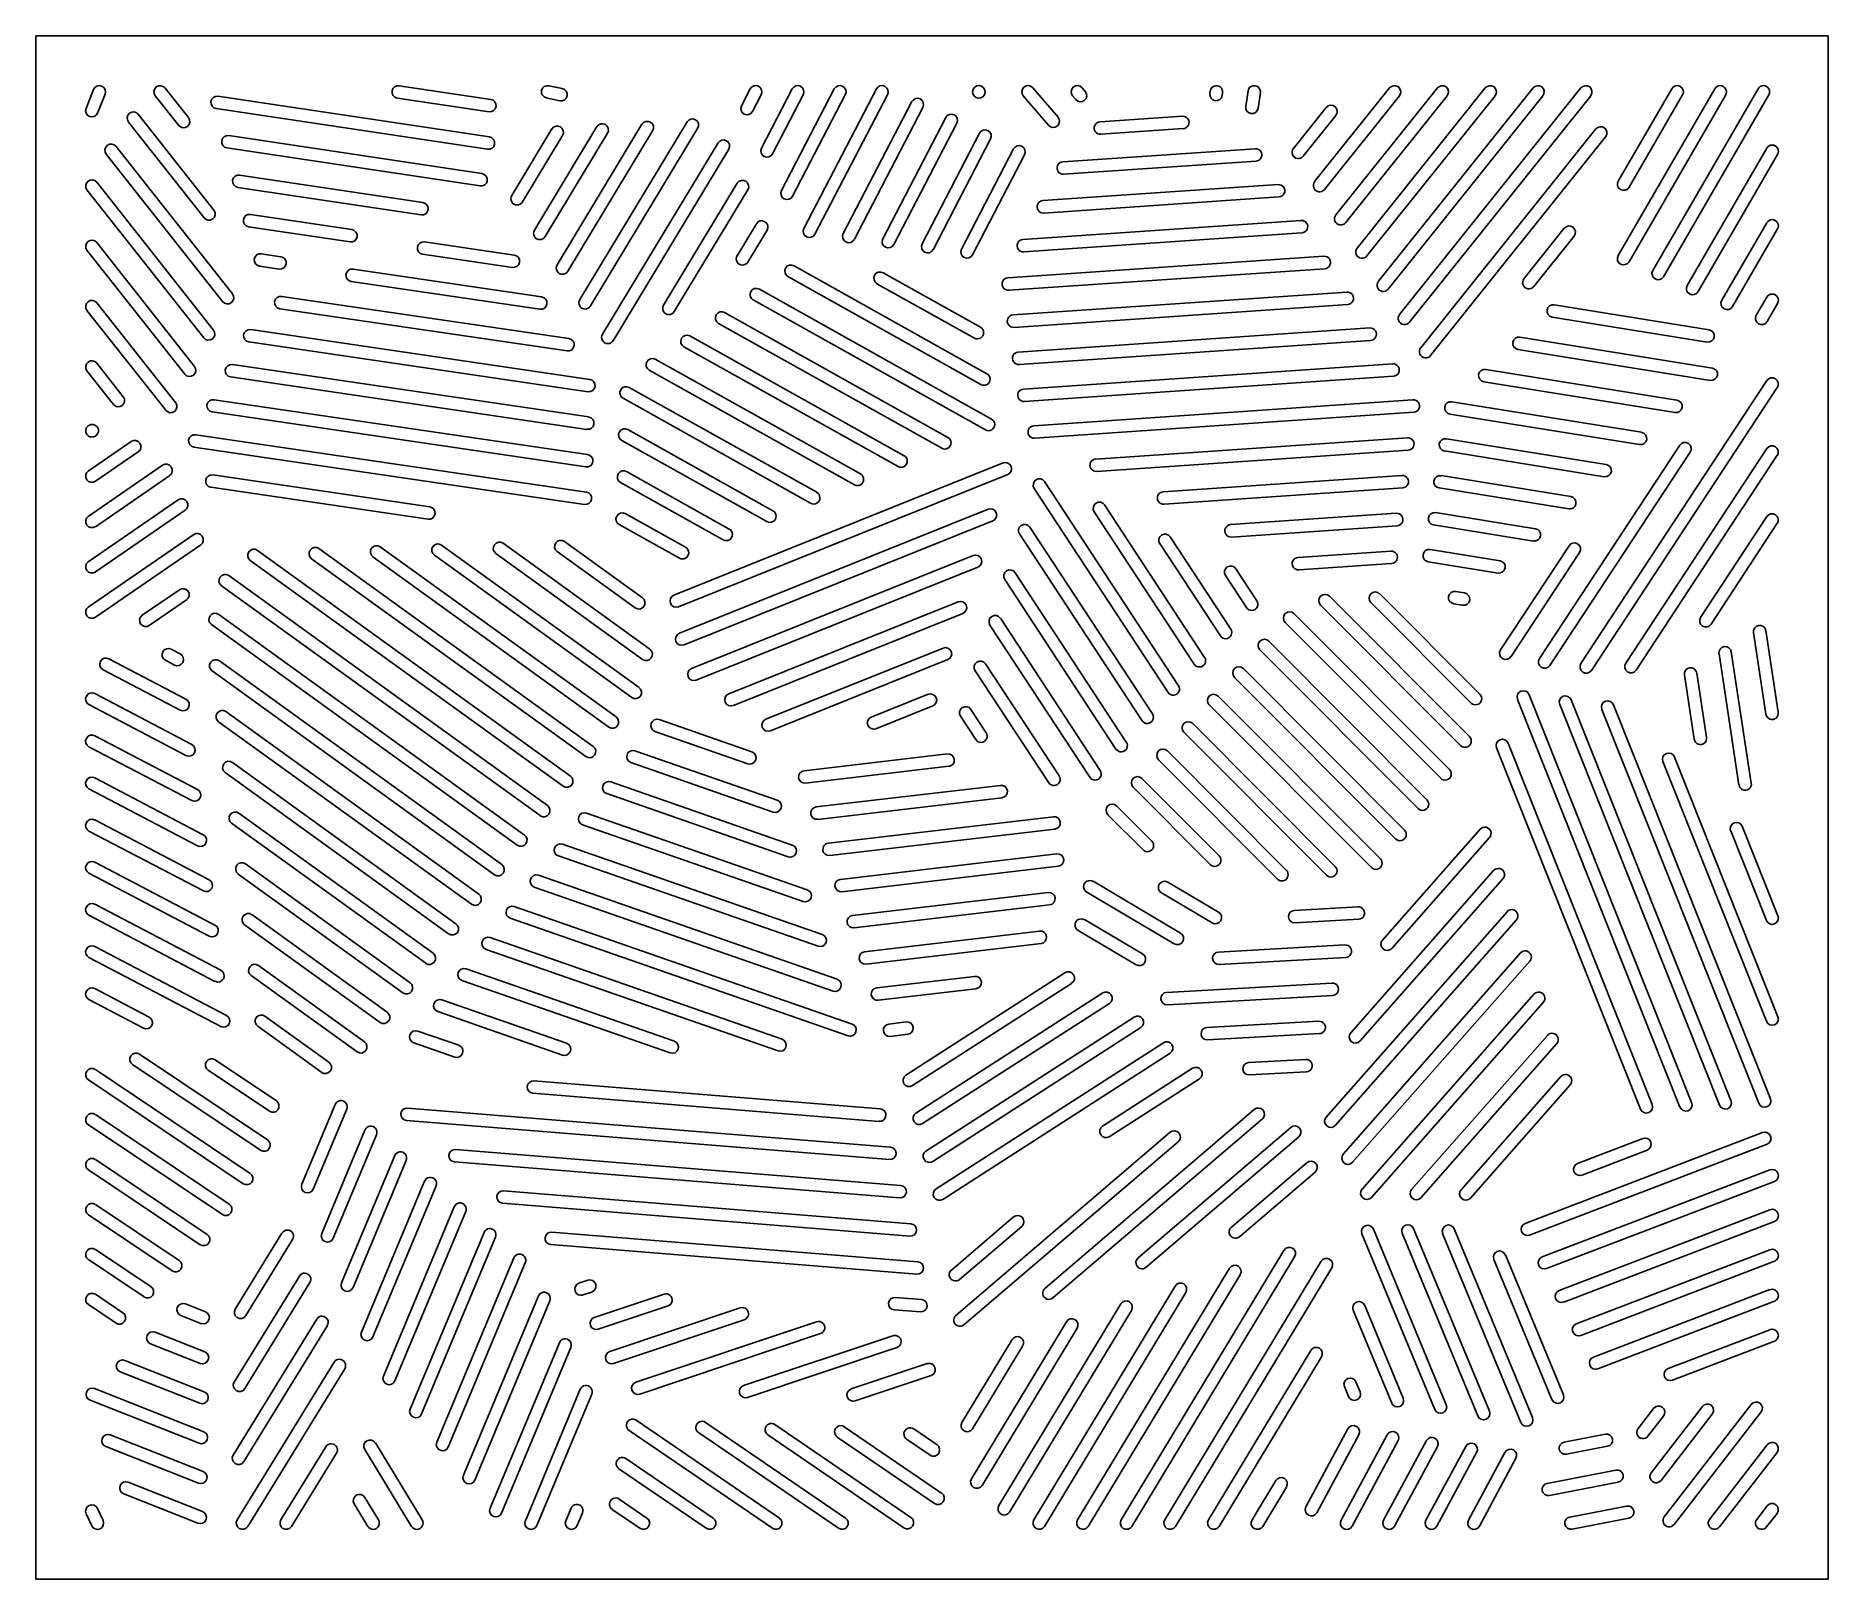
# Model space of a CAD drawing. Header units: inches. Extents: x 0 to 36, y 0 to 31.
import ezdxf

# ---------------------------------------------------------------- set-up
doc = ezdxf.new("R2010")
doc.units = ezdxf.units.IN
doc.layers.add('PROFILE', color=1, linetype='Continuous')
doc.layers.add('SLOTS', color=3, linetype='Continuous')

msp = doc.modelspace()

# ---------------------------------------------------------------- linework, layer by layer
at = {"layer": 'PROFILE'}
msp.add_lwpolyline([(0, 0), (36, 0), (36, 31), (0, 31)], close=True, dxfattribs=at)
at = {"layer": 'SLOTS'}
for p, q in [((1.009, 29.54), (1.159, 29.921)), ((2.595, 29.952), (3.065, 29.357)), ((7.298, 29.999), (9.139, 29.722)), ((10.304, 29.997), (10.573, 29.942)), ((14.172, 29.596), (14.346, 29.933)), ((14.575, 28.745), (15.192, 29.933)), ((14.978, 27.894), (16.037, 29.933)), ((15.427, 27.132), (16.882, 29.933)), ((19.034, 29.957), (19.036, 29.954)), ((20.024, 29.957), (20.531, 29.367)), ((21.013, 29.957), (21.078, 29.882)), ((23.581, 29.838), (23.589, 29.894)), ((24.301, 29.582), (24.348, 29.894)), ((25.686, 28.071), (27.192, 29.953)), ((26.113, 27.403), (28.153, 29.953)), ((26.539, 26.736), (29.113, 29.953)), ((26.966, 26.069), (30.074, 29.953)), ((27.392, 25.401), (31.034, 29.953)), ((31.784, 28.084), (32.858, 29.938)), ((31.784, 26.587), (33.725, 29.938)), ((32.477, 26.287), (34.592, 29.938)), ((1.392, 29.829), (1.241, 29.449)), ((2.869, 29.202), (2.399, 29.798)), ((9.072, 28.721), (3.621, 29.539)), ((3.658, 29.786), (9.109, 28.969)), ((9.102, 29.475), (7.261, 29.751)), ((10.522, 29.697), (10.253, 29.753)), ((14.568, 29.817), (14.393, 29.481)), ((15.413, 29.817), (14.797, 28.63)), ((16.259, 29.817), (15.2, 27.779)), ((17.104, 29.817), (15.649, 27.017)), ((16.218, 27.028), (17.595, 29.678)), ((17.817, 29.563), (16.44, 26.913)), ((18.847, 29.791), (18.845, 29.793)), ((20.342, 29.204), (19.834, 29.793)), ((20.888, 29.719), (20.824, 29.793)), ((23.837, 29.856), (23.828, 29.801)), ((24.595, 29.856), (24.548, 29.545)), ((25.26, 28.738), (25.917, 29.56)), ((27.387, 29.797), (25.881, 27.915)), ((28.348, 29.797), (26.308, 27.247)), ((29.309, 29.797), (26.734, 26.58)), ((30.269, 29.797), (27.161, 25.912)), ((31.23, 29.797), (27.587, 25.245)), ((33.075, 29.812), (32, 27.958)), ((33.942, 29.812), (32, 26.462)), ((34.808, 29.812), (32.693, 26.162)), ((3.38, 27.344), (1.86, 29.269)), ((2.057, 29.424), (3.577, 27.499)), ((10.015, 27.096), (11.27, 29.176)), ((10.471, 26.4), (12.175, 29.224)), ((10.926, 25.703), (13.079, 29.271)), ((17.01, 26.924), (18.275, 29.361)), ((18.497, 29.246), (17.231, 26.809)), ((21.375, 29.272), (23.03, 29.385)), ((26.112, 29.403), (25.455, 28.582)), ((3.876, 28.995), (8.961, 28.232)), ((9.56, 27.793), (10.366, 29.129)), ((10.58, 29), (9.774, 27.664)), ((11.484, 29.047), (10.229, 26.967)), ((12.389, 29.094), (10.685, 26.27)), ((13.293, 29.142), (11.14, 25.574)), ((11.382, 25.006), (13.702, 28.851)), ((17.801, 26.82), (18.956, 29.044)), ((19.178, 28.929), (18.023, 26.705)), ((23.047, 29.136), (21.392, 29.022)), ((27.819, 24.734), (31.336, 29.129)), ((31.531, 28.973), (28.014, 24.577)), ((3.752, 25.663), (1.414, 28.625)), ((1.61, 28.78), (3.948, 25.818)), ((8.924, 27.985), (3.839, 28.748)), ((13.916, 28.722), (11.596, 24.877)), ((18.592, 26.716), (19.636, 28.728)), ((19.858, 28.612), (18.814, 26.601)), ((20.627, 28.469), (24.492, 28.733)), ((24.509, 28.484), (20.644, 28.22)), ((33.17, 25.987), (34.767, 28.743)), ((34.983, 28.618), (33.386, 25.862)), ((4.093, 28.204), (7.774, 27.652)), ((3.371, 24.934), (1.027, 27.904)), ((1.223, 28.059), (3.567, 25.089)), ((7.737, 27.405), (4.056, 27.957)), ((12.61, 25.589), (14.087, 28.038)), ((14.301, 27.909), (12.824, 25.46)), ((20.226, 27.69), (24.952, 28.013)), ((24.969, 27.763), (20.243, 27.44)), ((4.311, 27.413), (6.348, 27.108)), ((6.311, 26.86), (4.274, 27.166)), ((14.086, 26.584), (14.472, 27.225)), ((14.686, 27.095), (14.3, 26.455)), ((19.825, 26.911), (25.412, 27.293)), ((25.429, 27.043), (19.843, 26.661)), ((29.89, 26.122), (30.7, 27.135)), ((33.863, 25.688), (34.767, 27.247)), ((34.983, 27.122), (34.079, 25.562)), ((2.99, 24.206), (1.027, 26.694)), ((1.223, 26.849), (3.187, 24.361)), ((7.805, 26.861), (9.61, 26.596)), ((30.896, 26.978), (30.085, 25.966)), ((4.885, 26.316), (4.492, 26.375)), ((4.529, 26.622), (4.922, 26.563)), ((6.372, 26.314), (10.159, 25.757)), ((9.574, 26.348), (7.769, 26.614)), ((15.229, 26.382), (19.104, 24.214)), ((19.523, 26.138), (25.873, 26.572)), ((25.89, 26.323), (19.541, 25.889)), ((10.122, 25.51), (6.335, 26.066)), ((18.982, 23.996), (15.107, 26.163)), ((18.851, 24.929), (16.895, 26.022)), ((17.017, 26.241), (18.973, 25.147)), ((1.223, 25.638), (2.806, 23.633)), ((4.938, 25.766), (10.707, 24.918)), ((19.074, 23.085), (14.41, 25.694)), ((14.532, 25.912), (19.196, 23.303)), ((19.628, 25.394), (26.333, 25.852)), ((26.35, 25.603), (19.645, 25.144)), ((30.497, 25.598), (33.61, 25.096)), ((34.556, 25.388), (34.767, 25.752)), ((34.983, 25.626), (34.772, 25.262)), ((2.61, 23.478), (1.027, 25.483)), ((10.671, 24.671), (4.902, 25.519)), ((18.196, 22.717), (13.713, 25.224)), ((13.835, 25.442), (18.318, 22.935)), ((33.57, 24.849), (30.457, 25.351)), ((11.092, 23.851), (4.279, 24.853)), ((4.315, 25.1), (11.129, 24.098)), ((13.139, 24.973), (17.44, 22.567)), ((19.733, 24.649), (26.793, 25.132)), ((26.81, 24.882), (19.75, 24.4)), ((29.81, 24.949), (33.674, 24.326)), ((12.442, 24.503), (16.562, 22.199)), ((17.318, 22.349), (13.017, 24.754)), ((33.635, 24.079), (29.77, 24.702)), ((1.56, 23.597), (1.027, 24.273)), ((1.223, 24.428), (1.757, 23.752)), ((11.069, 23.096), (3.911, 24.149)), ((3.947, 24.396), (11.105, 23.344)), ((16.44, 21.981), (12.32, 24.285)), ((19.837, 23.905), (27.253, 24.411)), ((27.271, 24.162), (19.854, 23.655)), ((29.122, 24.3), (32.963, 23.681)), ((11.917, 23.937), (15.684, 21.831)), ((32.924, 23.434), (29.083, 24.053)), ((31.035, 18.392), (34.771, 24.077)), ((34.979, 23.939), (31.244, 18.255)), ((11.045, 22.342), (3.543, 23.445)), ((3.579, 23.692), (11.082, 22.589)), ((15.562, 21.612), (11.795, 23.719)), ((20.044, 23.167), (27.66, 23.687)), ((27.677, 23.438), (20.061, 22.918)), ((32.213, 22.789), (28.402, 23.403)), ((28.441, 23.65), (32.252, 23.036)), ((1.054, 23.168), (1.063, 23.174)), ((11.891, 23.092), (14.806, 21.462)), ((1.054, 22.258), (1.916, 22.851)), ((1.204, 22.968), (1.196, 22.962)), ((11.022, 21.587), (3.175, 22.741)), ((3.212, 22.988), (11.058, 21.834)), ((14.684, 21.244), (11.769, 22.874)), ((21.288, 22.5), (27.549, 22.928)), ((28.333, 22.908), (31.542, 22.391)), ((30.203, 18.491), (33.018, 22.776)), ((31.936, 18.397), (34.771, 22.711)), ((1.054, 21.347), (2.546, 22.374)), ((2.058, 22.645), (1.196, 22.052)), ((12.816, 19.764), (19.428, 22.42)), ((27.566, 22.679), (21.305, 22.251)), ((31.502, 22.144), (28.293, 22.661)), ((33.227, 22.639), (30.412, 18.354)), ((34.979, 22.574), (32.145, 18.26)), ((2.688, 22.168), (1.196, 21.141)), ((3.555, 22.18), (7.914, 21.539)), ((13.806, 20.876), (11.743, 22.03)), ((11.865, 22.248), (13.928, 21.094)), ((19.521, 22.188), (12.909, 19.532)), ((20.262, 22.047), (22.952, 17.947)), ((22.643, 21.841), (27.438, 22.169)), ((28.224, 22.166), (30.831, 21.745)), ((1.054, 20.436), (2.859, 21.679)), ((7.877, 21.291), (3.518, 21.932)), ((22.743, 17.81), (20.053, 21.91)), ((27.455, 21.919), (22.66, 21.592)), ((30.791, 21.499), (28.184, 21.919)), ((3.001, 21.473), (1.196, 20.231)), ((11.839, 21.403), (13.049, 20.726)), ((12.927, 19), (19.127, 21.491)), ((19.221, 21.259), (13.02, 18.768)), ((23.267, 18.378), (21.258, 21.441)), ((21.467, 21.578), (23.476, 18.515)), ((23.997, 21.182), (27.326, 21.409)), ((28.115, 21.423), (30.12, 21.1)), ((33.438, 19.318), (34.771, 21.345)), ((1.054, 19.526), (3.17, 20.983)), ((12.927, 20.508), (11.716, 21.185)), ((22.219, 17.242), (19.757, 20.995)), ((19.966, 21.132), (22.428, 17.379)), ((22.785, 20.937), (24.001, 19.083)), ((27.343, 21.16), (24.014, 20.932)), ((30.08, 20.853), (28.075, 21.177)), ((34.979, 21.208), (33.647, 19.181)), ((3.312, 20.777), (1.196, 19.32)), ((4.453, 20.665), (10.736, 16.132)), ((5.686, 20.701), (11.195, 16.725)), ((11.509, 17.116), (6.772, 20.533)), ((6.919, 20.736), (11.655, 17.319)), ((11.968, 17.709), (8.005, 20.569)), ((8.151, 20.771), (12.115, 17.912)), ((12.187, 18.476), (9.238, 20.604)), ((9.384, 20.807), (12.333, 18.679)), ((12.037, 19.509), (10.471, 20.639)), ((10.617, 20.842), (12.183, 19.712)), ((13.172, 18.29), (18.826, 20.562)), ((23.792, 18.946), (22.576, 20.8)), ((25.352, 20.523), (27.215, 20.65)), ((28.006, 20.681), (29.409, 20.455)), ((29.421, 18.667), (30.795, 20.759)), ((31.004, 20.621), (29.63, 18.53)), ((10.589, 15.929), (4.307, 20.463)), ((11.049, 16.523), (5.54, 20.498)), ((18.92, 20.33), (13.265, 18.058)), ((19.669, 20.216), (21.903, 16.811)), ((24.102, 20.295), (24.525, 19.651)), ((27.232, 20.401), (25.369, 20.273)), ((29.369, 20.208), (27.966, 20.434)), ((2.137, 19.361), (2.883, 19.875)), ((10.13, 15.336), (3.729, 19.955)), ((3.876, 20.157), (10.276, 15.539)), ((21.694, 16.674), (19.46, 20.079)), ((24.316, 19.514), (23.893, 20.158)), ((28.518, 19.839), (28.698, 19.81)), ((3.025, 19.669), (2.279, 19.155)), ((13.916, 17.781), (18.526, 19.632)), ((28.617, 16.747), (25.806, 19.567)), ((25.983, 19.743), (28.794, 16.923)), ((28.827, 17.599), (26.815, 19.617)), ((26.992, 19.794), (29.004, 17.775)), ((28.658, 19.563), (28.478, 19.592)), ((9.67, 14.743), (3.528, 19.175)), ((3.674, 19.378), (9.816, 14.946)), ((18.619, 19.4), (14.01, 17.549)), ((21.17, 16.106), (19.164, 19.164)), ((19.373, 19.301), (21.379, 16.243)), ((28.217, 16.086), (25.096, 19.216)), ((25.273, 19.393), (28.394, 16.262)), ((24.764, 18.841), (27.942, 15.654)), ((34.751, 17.374), (34.502, 19.014)), ((34.749, 19.052), (34.999, 17.412)), ((1.465, 18.488), (3.015, 17.676)), ((2.782, 18.362), (2.601, 18.457)), ((2.717, 18.679), (2.898, 18.584)), ((3.686, 18.444), (9.357, 14.352)), ((14.661, 17.272), (18.225, 18.703)), ((18.318, 18.471), (14.754, 17.04)), ((19.077, 18.386), (20.554, 16.133)), ((27.765, 15.478), (24.587, 18.665)), ((34.209, 15.952), (33.808, 18.589)), ((34.055, 18.627), (34.456, 15.99)), ((2.899, 17.454), (1.349, 18.266)), ((9.211, 14.15), (3.54, 18.242)), ((20.345, 15.996), (18.867, 18.248)), ((27.312, 14.869), (24.078, 18.113)), ((24.255, 18.29), (27.489, 15.046)), ((33.311, 16.87), (33.114, 18.164)), ((33.361, 18.201), (33.558, 16.907)), ((1.183, 17.789), (3.131, 16.768)), ((16.78, 17.315), (17.924, 17.774)), ((23.746, 17.738), (27.006, 14.468)), ((33.024, 9.48), (29.76, 17.672)), ((29.992, 17.765), (33.257, 9.573)), ((30.84, 17.664), (34.048, 9.612)), ((3.015, 16.547), (1.067, 17.567)), ((3.817, 17.425), (8.897, 13.759)), ((18.017, 17.542), (16.873, 17.083)), ((18.879, 16.864), (18.571, 17.333)), ((18.78, 17.47), (19.088, 17.001)), ((26.829, 14.292), (23.569, 17.562)), ((33.816, 9.519), (30.608, 17.571)), ((34.608, 9.558), (31.455, 17.471)), ((31.687, 17.563), (34.84, 9.651)), ((1.183, 16.942), (3.248, 15.86)), ((8.751, 13.556), (3.671, 17.222)), ((14.3, 16.38), (12.435, 17.029)), ((12.517, 17.265), (14.382, 16.616)), ((25.922, 14.139), (23.059, 17.01)), ((23.236, 17.187), (26.099, 14.315)), ((3.132, 15.639), (1.067, 16.721)), ((12.033, 16.64), (14.893, 15.645)), ((15.432, 16.237), (18.31, 16.575)), ((22.727, 16.635), (25.117, 14.238)), ((32.233, 9.441), (29.34, 16.7)), ((29.572, 16.793), (32.465, 9.534)), ((8.291, 12.963), (3.802, 16.203)), ((3.948, 16.406), (8.438, 13.166)), ((14.81, 15.408), (11.951, 16.403)), ((18.339, 16.327), (15.461, 15.989)), ((24.94, 14.061), (22.55, 16.459)), ((34.759, 11.206), (32.68, 16.422)), ((32.913, 16.514), (34.991, 11.298)), ((3.248, 14.731), (1.067, 15.874)), ((1.183, 16.095), (3.364, 14.953)), ((11.548, 16.014), (15.193, 14.746)), ((15.675, 15.511), (19.374, 15.945)), ((23.59, 14.354), (22.041, 15.907)), ((22.218, 16.084), (23.767, 14.531)), ((15.111, 14.51), (11.466, 15.778)), ((19.403, 15.697), (15.704, 15.262)), ((21.709, 15.532), (22.416, 14.823)), ((1.183, 15.249), (3.481, 14.045)), ((7.832, 12.37), (3.933, 15.184)), ((4.079, 15.386), (7.978, 12.573)), ((15.412, 13.611), (10.981, 15.152)), ((11.063, 15.389), (15.494, 13.847)), ((15.918, 14.784), (20.439, 15.315)), ((22.239, 14.647), (21.532, 15.356)), ((34.274, 15.124), (34.991, 13.324)), ((3.365, 13.824), (1.067, 15.027)), ((10.579, 14.763), (15.795, 12.948)), ((20.468, 15.067), (15.947, 14.536)), ((27.048, 12.836), (29.01, 15.063)), ((29.197, 14.897), (27.236, 12.671)), ((34.759, 13.232), (34.042, 15.031)), ((1.183, 14.402), (3.598, 13.137)), ((15.712, 12.712), (10.497, 14.527)), ((16.161, 14.057), (20.507, 14.568)), ((3.482, 12.916), (1.067, 14.181)), ((7.372, 11.777), (4.063, 14.164)), ((4.21, 14.367), (7.518, 11.979)), ((10.094, 14.138), (16.095, 12.05)), ((20.536, 14.32), (16.19, 13.809)), ((26.41, 10.977), (29.28, 14.235)), ((29.468, 14.069), (26.598, 10.812)), ((16.013, 11.814), (10.012, 13.901)), ((16.404, 13.331), (20.334, 13.792)), ((22.865, 12.763), (21.107, 13.801)), ((21.235, 14.017), (22.992, 12.978)), ((23.629, 13.182), (22.609, 13.785)), ((22.736, 14), (23.756, 13.398)), ((3.598, 12.008), (1.067, 13.334)), ((1.183, 13.555), (3.714, 12.23)), ((4.341, 13.348), (7.059, 11.386)), ((9.61, 13.512), (16.396, 11.151)), ((20.363, 13.544), (16.433, 13.083)), ((25.276, 13.433), (26.557, 13.505)), ((25.916, 9.281), (29.55, 13.407)), ((6.913, 11.184), (4.194, 13.145)), ((16.314, 10.915), (9.527, 13.276)), ((16.647, 12.604), (20.162, 13.017)), ((22.101, 12.343), (20.936, 13.032)), ((21.063, 13.247), (22.228, 12.558)), ((26.571, 13.255), (25.29, 13.183)), ((29.738, 13.241), (26.104, 9.116)), ((1.183, 12.709), (3.831, 11.322)), ((14.907, 10.61), (9.043, 12.65)), ((9.125, 12.887), (14.989, 10.846)), ((20.191, 12.769), (16.676, 12.356)), ((23.754, 12.596), (26.295, 12.739)), ((3.715, 11.1), (1.067, 12.487)), ((4.472, 12.328), (6.599, 10.793)), ((8.64, 12.261), (12.825, 10.805)), ((26.309, 12.489), (23.768, 12.347)), ((26.261, 8.538), (29.82, 12.579)), ((30.008, 12.414), (26.449, 8.373)), ((6.453, 10.59), (4.325, 12.126)), ((12.742, 10.569), (8.558, 12.025)), ((16.89, 11.878), (18.853, 12.108)), ((17.474, 10.123), (20.67, 12.179)), ((20.805, 11.968), (17.609, 9.913)), ((22.713, 11.787), (26.032, 11.973)), ((2.161, 11.067), (1.067, 11.641)), ((1.183, 11.862), (2.277, 11.289)), ((8.156, 11.636), (10.66, 10.764)), ((18.883, 11.86), (16.919, 11.629)), ((17.676, 9.362), (21.428, 11.775)), ((21.563, 11.565), (17.812, 9.151)), ((26.046, 11.724), (22.727, 11.537)), ((26.64, 7.833), (30.091, 11.751)), ((30.278, 11.586), (26.827, 7.668)), ((4.602, 11.309), (5.887, 10.382)), ((10.578, 10.528), (8.074, 11.4)), ((17.133, 11.151), (17.483, 11.192)), ((17.879, 8.6), (22.059, 11.289)), ((23.521, 11.081), (25.769, 11.207)), ((5.741, 10.179), (4.456, 11.106)), ((7.671, 11.01), (8.495, 10.724)), ((17.512, 10.944), (17.162, 10.903)), ((22.195, 11.079), (18.014, 8.39)), ((25.783, 10.958), (23.535, 10.831)), ((27.634, 7.827), (30.361, 10.923)), ((2.082, 10.546), (4.652, 8.822)), ((8.413, 10.487), (7.589, 10.774)), ((18.082, 7.839), (22.647, 10.776)), ((22.783, 10.565), (18.217, 7.628)), ((24.362, 10.377), (25.506, 10.441)), ((30.548, 10.758), (27.821, 7.662)), ((1.195, 10.237), (4.306, 8.151)), ((4.512, 8.614), (1.942, 10.338)), ((4.692, 9.397), (3.462, 10.222)), ((3.601, 10.429), (4.831, 9.605)), ((21.425, 9.098), (23.235, 10.262)), ((25.52, 10.192), (24.376, 10.127)), ((28.628, 7.821), (30.631, 10.095)), ((4.167, 7.943), (1.055, 10.03)), ((16.941, 9.196), (9.984, 9.76)), ((10.004, 10.009), (16.961, 9.445)), ((23.371, 10.052), (21.561, 8.888)), ((30.819, 9.93), (28.815, 7.656)), ((5.342, 7.933), (6.013, 9.536)), ((6.244, 9.44), (5.573, 7.836)), ((7.464, 9.462), (17.166, 8.676)), ((20.266, 5.84), (24.473, 9.434)), ((3.746, 7.322), (1.055, 9.127)), ((1.195, 9.334), (3.885, 7.53)), ((5.741, 6.943), (6.611, 9.022)), ((17.145, 8.427), (7.444, 9.213)), ((24.636, 9.244), (20.429, 5.65)), ((22.14, 6.454), (25.205, 9.073)), ((6.842, 8.926), (5.972, 6.846)), ((18.478, 5.299), (22.783, 8.977)), ((22.946, 8.786), (18.641, 5.108)), ((25.367, 8.882), (22.303, 6.264)), ((29.913, 7.144), (34.684, 8.971)), ((34.773, 8.737), (30.002, 6.911)), ((30.966, 8.351), (32.275, 8.852)), ((1.195, 8.431), (3.44, 6.925)), ((6.14, 5.953), (7.209, 8.508)), ((7.44, 8.412), (6.371, 5.857)), ((17.35, 7.658), (8.41, 8.382)), ((8.43, 8.632), (17.37, 7.907)), ((24.014, 7.068), (25.533, 8.366)), ((32.364, 8.618), (31.056, 8.117)), ((3.301, 6.718), (1.055, 8.224)), ((6.539, 4.963), (7.807, 7.994)), ((25.695, 8.176), (24.176, 6.878)), ((30.256, 6.472), (34.83, 8.224)), ((34.92, 7.99), (30.345, 6.239)), ((8.038, 7.898), (6.77, 4.867)), ((9.396, 7.801), (17.575, 7.138)), ((2.737, 6.193), (1.055, 7.321)), ((1.195, 7.528), (2.876, 6.4)), ((6.982, 4.078), (8.405, 7.48)), ((8.636, 7.384), (7.213, 3.982)), ((17.555, 6.889), (9.376, 7.552)), ((18.389, 6.209), (19.64, 7.277)), ((30.599, 5.801), (34.83, 7.421)), ((4.005, 5.425), (4.944, 6.953)), ((7.517, 3.415), (9.003, 6.966)), ((9.234, 6.869), (7.748, 3.318)), ((10.363, 6.97), (17.714, 6.375)), ((19.802, 7.087), (18.552, 6.019)), ((28.099, 3.408), (26.636, 6.936)), ((26.867, 7.032), (28.33, 3.503)), ((28.964, 3.278), (27.443, 6.948)), ((27.674, 7.043), (29.195, 3.374)), ((29.83, 3.148), (28.257, 6.943)), ((28.488, 7.038), (30.061, 3.244)), ((34.92, 7.187), (30.688, 5.567)), ((1.195, 6.625), (2.313, 5.875)), ((5.157, 6.822), (4.218, 5.294)), ((17.694, 6.125), (10.342, 6.721)), ((21.8, 1.19), (25.07, 6.603)), ((29.516, 6.517), (30.683, 3.701)), ((30.941, 5.129), (34.83, 6.618)), ((2.174, 5.668), (1.055, 6.418)), ((8.053, 2.751), (9.601, 6.452)), ((9.831, 6.355), (8.283, 2.654)), ((20.924, 1.19), (23.977, 6.245)), ((25.284, 6.474), (22.014, 1.06)), ((22.676, 1.19), (25.814, 6.385)), ((26.028, 6.256), (22.89, 1.06)), ((30.452, 3.606), (29.285, 6.422)), ((34.92, 6.384), (31.031, 4.895)), ((3.984, 3.959), (5.293, 6.088)), ((5.506, 5.957), (4.197, 3.828)), ((10.908, 5.945), (11.087, 6.005)), ((11.166, 5.768), (10.987, 5.708)), ((20.047, 1.19), (22.884, 5.887)), ((24.191, 6.116), (21.137, 1.06)), ((31.284, 4.457), (34.83, 5.815)), ((1.61, 5.143), (1.055, 5.514)), ((1.195, 5.722), (1.749, 5.35)), ((3.003, 5.527), (3.406, 5.368)), ((8.588, 2.087), (10.094, 5.688)), ((10.325, 5.591), (8.819, 1.99)), ((11.217, 5.257), (12.619, 5.726)), ((12.698, 5.489), (11.296, 5.02)), ((11.526, 4.57), (14.15, 5.447)), ((17.768, 5.367), (17.241, 5.41)), ((17.261, 5.659), (17.788, 5.616)), ((19.344, 1.477), (21.792, 5.529)), ((23.098, 5.758), (20.261, 1.06)), ((27.233, 3.537), (26.46, 5.401)), ((26.691, 5.497), (27.464, 3.633)), ((34.92, 5.581), (31.374, 4.223)), ((3.314, 5.136), (2.911, 5.295)), ((3.963, 2.493), (5.642, 5.223)), ((5.855, 5.092), (4.176, 2.362)), ((14.23, 5.21), (11.605, 4.333)), ((12.052, 3.955), (15.682, 5.169)), ((18.793, 2.014), (20.699, 5.17)), ((20.913, 5.041), (19.007, 1.884)), ((22.006, 5.399), (19.558, 1.347)), ((3.302, 4.334), (2.303, 4.729)), ((2.395, 4.961), (3.394, 4.566)), ((9.123, 1.423), (10.515, 4.75)), ((15.761, 4.932), (12.131, 3.718)), ((14.215, 3.887), (17.214, 4.89)), ((18.602, 3.149), (19.607, 4.812)), ((19.821, 4.683), (18.816, 3.019)), ((32.785, 4.229), (34.83, 5.011)), ((34.92, 4.778), (32.875, 3.995)), ((1.787, 4.395), (3.383, 3.764)), ((4.043, 1.19), (5.99, 4.358)), ((10.746, 4.654), (9.354, 1.327)), ((17.293, 4.653), (14.294, 3.65)), ((16.378, 3.82), (17.901, 4.329)), ((23.552, 1.19), (25.609, 4.595)), ((25.823, 4.465), (23.766, 1.06)), ((3.291, 3.532), (1.695, 4.163)), ((6.203, 4.227), (4.256, 1.06)), ((17.98, 4.092), (16.457, 3.583)), ((26.516, 3.963), (26.598, 3.763)), ((1.18, 3.829), (3.371, 2.962)), ((9.832, 1.173), (10.936, 3.813)), ((11.167, 3.717), (10.062, 1.077)), ((26.367, 3.667), (26.285, 3.867)), ((3.279, 2.73), (1.088, 3.597)), ((32.183, 3.024), (32.495, 3.428)), ((32.693, 3.275), (32.381, 2.871)), ((32.446, 2.137), (33.475, 3.469)), ((33.673, 3.316), (32.644, 1.984)), ((32.708, 1.25), (34.455, 3.511)), ((34.653, 3.358), (32.906, 1.097)), ((1.495, 2.898), (3.36, 2.16)), ((14.793, 1.022), (11.917, 2.986)), ((12.058, 3.193), (14.934, 1.228)), ((16.122, 1.022), (13.311, 2.943)), ((13.452, 3.149), (16.263, 1.228)), ((17.437, 1.032), (14.704, 2.899)), ((14.845, 3.105), (17.578, 1.238)), ((16.238, 3.062), (18.194, 1.726)), ((17.632, 3.018), (18.101, 2.697)), ((25.51, 1.453), (26.355, 3.019)), ((26.575, 2.9), (25.73, 1.335)), ((26.217, 1.184), (27.143, 2.901)), ((30.695, 2.753), (31.522, 2.914)), ((3.268, 1.928), (1.403, 2.665)), ((4.923, 1.19), (5.826, 2.66)), ((6.039, 2.529), (5.136, 1.06)), ((7.545, 1.06), (6.605, 2.605)), ((6.819, 2.735), (7.759, 1.19)), ((18.053, 1.519), (16.097, 2.855)), ((17.96, 2.491), (17.491, 2.812)), ((27.363, 2.782), (26.437, 1.066)), ((27.069, 1.184), (27.932, 2.782)), ((28.152, 2.664), (27.289, 1.066)), ((27.921, 1.184), (28.72, 2.664)), ((28.94, 2.545), (28.141, 1.066)), ((28.774, 1.184), (29.509, 2.546)), ((31.57, 2.668), (30.742, 2.508)), ((33.618, 1.201), (34.776, 2.7)), ((34.974, 2.547), (33.816, 1.049)), ((13.463, 1.022), (11.711, 2.219)), ((11.852, 2.425), (13.604, 1.228)), ((29.729, 2.427), (28.994, 1.066)), ((30.356, 1.924), (31.736, 2.191)), ((1.856, 1.949), (3.348, 1.358)), ((24.428, 1.19), (24.906, 1.98)), ((25.12, 1.851), (24.642, 1.06)), ((31.784, 1.946), (30.404, 1.678)), ((3.256, 1.126), (1.764, 1.716)), ((6.667, 1.06), (6.392, 1.512)), ((6.606, 1.642), (6.881, 1.19)), ((11.717, 1.609), (12.275, 1.228)), ((30.81, 1.248), (31.95, 1.469)), ((34.566, 1.201), (34.776, 1.473)), ((1.123, 1.073), (1.012, 1.314)), ((1.238, 1.419), (1.35, 1.177)), ((10.645, 1.173), (10.75, 1.426)), ((10.981, 1.329), (10.875, 1.077)), ((12.134, 1.022), (11.576, 1.402)), ((31.998, 1.224), (30.857, 1.002)), ((34.974, 1.32), (34.764, 1.049))]:
    msp.add_line(p, q, dxfattribs=at)
for centre, start, end in [((1.275, 29.875), -21.5588, 158.4412), ((2.497, 29.875), 38.2843, 218.2843), ((7.279, 29.875), 81.4694, 261.4694), ((10.279, 29.875), 78.2852, 258.2852), ((10.548, 29.819), -101.7148, 78.2852), ((14.457, 29.875), -27.4418, 152.5582), ((15.302, 29.875), -27.4418, 152.5582), ((16.148, 29.875), -27.4418, 152.5582), ((16.993, 29.875), -27.4418, 152.5582), ((18.939, 29.875), 40.7263, 220.7263), ((18.942, 29.872), 220.7263, 400.7263), ((19.929, 29.875), 40.7263, 220.7263), ((20.919, 29.875), 40.7263, 220.7263), ((20.983, 29.8), 220.7263, 400.7263), ((23.713, 29.875), -8.5221, 171.4779), ((24.471, 29.875), -8.5221, 171.4779), ((27.29, 29.875), -38.6639, 141.3361), ((28.25, 29.875), -38.6639, 141.3361), ((29.211, 29.875), -38.6639, 141.3361), ((30.171, 29.875), -38.6639, 141.3361), ((31.132, 29.875), -38.6639, 141.3361), ((32.967, 29.875), -30.0922, 149.9078), ((33.833, 29.875), -30.0922, 149.9078), ((34.7, 29.875), -30.0922, 149.9078), ((1.125, 29.495), -201.5588, -21.5588), ((3.64, 29.663), 81.4694, 261.4694), ((9.121, 29.599), -98.5306, 81.4694), ((14.283, 29.538), -207.4418, -27.4418), ((17.706, 29.621), -27.4418, 152.5582), ((23.705, 29.82), -188.5221, -8.5221), ((24.425, 29.564), -188.5221, -8.5221), ((26.015, 29.482), -38.6639, 141.3361), ((1.959, 29.347), 38.2843, 218.2843), ((2.967, 29.279), 218.2843, 398.2843), ((10.473, 29.064), -31.1054, 148.8946), ((11.377, 29.112), -31.1054, 148.8946), ((12.282, 29.159), -31.1054, 148.8946), ((13.186, 29.206), -31.1054, 148.8946), ((18.386, 29.304), -27.4418, 152.5582), ((20.436, 29.286), 220.7263, 400.7263), ((21.383, 29.147), 93.9098, 273.9098), ((23.038, 29.26), -86.0902, 93.9098), ((31.433, 29.051), -38.6639, 141.3361), ((1.512, 28.702), 38.2843, 218.2843), ((3.857, 28.872), 81.4694, 261.4694), ((9.091, 28.845), -98.5306, 81.4694), ((13.809, 28.786), -31.1054, 148.8946), ((19.067, 28.987), -27.4418, 152.5582), ((34.875, 28.681), -30.0922, 149.9078), ((14.686, 28.687), -207.4418, -27.4418), ((19.747, 28.67), -27.4418, 152.5582), ((20.636, 28.344), 93.9098, 273.9098), ((24.5, 28.608), -86.0902, 93.9098), ((25.357, 28.66), 141.3361, 321.3361), ((1.125, 27.982), 38.2843, 218.2843), ((4.075, 28.081), 81.4694, 261.4694), ((8.942, 28.109), -98.5306, 81.4694), ((14.194, 27.973), -31.1054, 148.8946), ((31.892, 28.021), -210.0922, -30.0922), ((9.667, 27.728), -211.1054, -31.1054), ((15.089, 27.836), -207.4418, -27.4418), ((24.961, 27.888), -86.0902, 93.9098), ((25.784, 27.993), 141.3361, 321.3361), ((3.478, 27.421), 218.2843, 398.2843), ((4.292, 27.289), 81.4694, 261.4694), ((7.756, 27.528), -98.5306, 81.4694), ((20.235, 27.565), 93.9098, 273.9098), ((26.21, 27.325), 141.3361, 321.3361), ((6.33, 26.984), -98.5306, 81.4694), ((10.122, 27.032), -211.1054, -31.1054), ((14.579, 27.16), -31.1054, 148.8946), ((15.538, 27.074), -207.4418, -27.4418), ((16.329, 26.97), -207.4418, -27.4418), ((25.421, 27.168), -86.0902, 93.9098), ((30.798, 27.057), -38.6639, 141.3361), ((34.875, 27.185), -30.0922, 149.9078), ((1.125, 26.771), 38.2843, 218.2843), ((7.787, 26.737), 81.6366, 261.6366), ((17.121, 26.866), -207.4418, -27.4418), ((17.912, 26.763), -207.4418, -27.4418), ((18.703, 26.659), -207.4418, -27.4418), ((19.834, 26.786), 93.9098, 273.9098), ((26.637, 26.658), 141.3361, 321.3361), ((4.51, 26.498), 81.4694, 261.4694), ((4.904, 26.439), -98.5306, 81.4694), ((6.353, 26.19), 81.6366, 261.6366), ((9.592, 26.472), 261.6366, 441.6366), ((10.578, 26.335), -211.1054, -31.1054), ((14.193, 26.52), -211.1054, -31.1054), ((15.168, 26.272), 60.7825, 240.7825), ((25.881, 26.448), -86.0902, 93.9098), ((31.892, 26.525), -210.0922, -30.0922), ((32.585, 26.225), -210.0922, -30.0922), ((14.471, 25.803), 60.7825, 240.7825), ((16.956, 26.132), 60.7825, 240.7825), ((19.532, 26.014), 93.9098, 273.9098), ((27.063, 25.99), 141.3361, 321.3361), ((29.988, 26.044), 141.3361, 321.3361), ((33.278, 25.925), -210.0922, -30.0922), ((1.125, 25.561), 38.2843, 218.2843), ((3.85, 25.74), 218.2843, 398.2843), ((4.92, 25.643), 81.6366, 261.6366), ((10.14, 25.633), 261.6366, 441.6366), ((11.033, 25.638), -211.1054, -31.1054), ((12.717, 25.525), -211.1054, -31.1054), ((26.341, 25.727), -86.0902, 93.9098), ((30.477, 25.474), 80.8454, 260.8454), ((33.971, 25.625), -210.0922, -30.0922), ((34.875, 25.689), -30.0922, 149.9078), ((13.774, 25.333), 60.7825, 240.7825), ((19.637, 25.269), 93.9098, 273.9098), ((27.49, 25.323), 141.3361, 321.3361), ((34.664, 25.325), -210.0922, -30.0922), ((3.469, 25.012), 218.2843, 398.2843), ((4.297, 24.976), 81.6366, 261.6366), ((10.689, 24.795), 261.6366, 441.6366), ((11.489, 24.942), -211.1054, -31.1054), ((13.078, 24.863), 60.7825, 240.7825), ((18.912, 25.038), 240.7825, 420.7825), ((26.802, 25.007), -86.0902, 93.9098), ((29.79, 24.825), 80.8454, 260.8454), ((33.59, 24.972), 260.8454, 440.8454), ((12.381, 24.394), 60.7825, 240.7825), ((19.741, 24.524), 93.9098, 273.9098), ((27.916, 24.656), 141.3361, 321.3361), ((1.125, 24.35), 38.2843, 218.2843), ((3.089, 24.283), 218.2843, 398.2843), ((3.929, 24.272), 81.6366, 261.6366), ((19.043, 24.105), 240.7825, 420.7825), ((27.262, 24.287), -86.0902, 93.9098), ((29.103, 24.176), 80.8454, 260.8454), ((33.654, 24.202), 260.8454, 440.8454), ((34.875, 24.008), -33.3099, 146.6901), ((11.11, 23.975), 261.6366, 441.6366), ((11.856, 23.828), 60.7825, 240.7825), ((19.846, 23.78), 93.9098, 273.9098), ((1.658, 23.674), 218.2843, 398.2843), ((2.708, 23.555), 218.2843, 398.2843), ((3.561, 23.568), 81.6366, 261.6366), ((27.669, 23.563), -86.0902, 93.9098), ((28.422, 23.526), 80.8454, 260.8454), ((32.944, 23.557), 260.8454, 440.8454), ((1.125, 23.065), -235.4504, -55.4504), ((1.133, 23.071), -55.4504, 124.5496), ((11.087, 23.22), 261.6366, 441.6366), ((11.83, 22.983), 60.7825, 240.7825), ((19.135, 23.194), 240.7825, 420.7825), ((20.053, 23.042), 93.9098, 273.9098), ((1.987, 22.748), -55.4504, 124.5496), ((3.193, 22.864), 81.6366, 261.6366), ((18.257, 22.826), 240.7825, 420.7825), ((27.557, 22.803), -86.0902, 93.9098), ((28.313, 22.784), 80.8454, 260.8454), ((32.233, 22.912), 260.8454, 440.8454), ((33.123, 22.707), -33.3099, 146.6901), ((34.875, 22.642), -33.3099, 146.6901), ((2.617, 22.271), -55.4504, 124.5496), ((11.064, 22.465), 261.6366, 441.6366), ((17.379, 22.458), 240.7825, 420.7825), ((19.475, 22.304), -68.1175, 111.8825), ((21.297, 22.376), 93.9098, 273.9098), ((31.522, 22.267), 260.8454, 440.8454), ((1.125, 22.155), -235.4504, -55.4504), ((3.536, 22.056), 81.6366, 261.6366), ((11.804, 22.139), 60.7825, 240.7825), ((16.501, 22.09), 240.7825, 420.7825), ((20.158, 21.979), 33.2652, 213.2652), ((27.446, 22.044), -86.0902, 93.9098), ((28.204, 22.042), 80.8454, 260.8454), ((2.93, 21.576), -55.4504, 124.5496), ((11.04, 21.711), 261.6366, 441.6366), ((15.623, 21.721), 240.7825, 420.7825), ((21.363, 21.509), 33.2652, 213.2652), ((22.651, 21.716), 93.9098, 273.9098), ((30.811, 21.622), 260.8454, 440.8454), ((1.125, 21.244), -235.4504, -55.4504), ((7.895, 21.415), 261.6366, 441.6366), ((11.777, 21.294), 60.7825, 240.7825), ((14.745, 21.353), 240.7825, 420.7825), ((19.174, 21.375), -68.1175, 111.8825), ((27.335, 21.285), -86.0902, 93.9098), ((28.095, 21.3), 80.8454, 260.8454), ((34.875, 21.277), -33.3099, 146.6901), ((3.241, 20.88), -55.4504, 124.5496), ((13.867, 20.985), 240.7825, 420.7825), ((19.861, 21.063), 33.2652, 213.2652), ((22.68, 20.868), 33.2652, 213.2652), ((24.006, 21.057), 93.9098, 273.9098), ((30.1, 20.977), 260.8454, 440.8454), ((4.38, 20.564), 54.1867, 234.1867), ((5.613, 20.599), 54.1867, 234.1867), ((6.846, 20.635), 54.1867, 234.1867), ((8.078, 20.67), 54.1867, 234.1867), ((9.311, 20.705), 54.1867, 234.1867), ((10.544, 20.741), 54.1867, 234.1867), ((12.988, 20.617), 240.7825, 420.7825), ((18.873, 20.446), -68.1175, 111.8825), ((25.36, 20.398), 93.9098, 273.9098), ((27.223, 20.525), -86.0902, 93.9098), ((27.986, 20.558), 80.8454, 260.8454), ((30.9, 20.69), -33.3099, 146.6901), ((1.125, 20.334), -235.4504, -55.4504), ((3.802, 20.056), 54.1867, 234.1867), ((19.565, 20.148), 33.2652, 213.2652), ((23.998, 20.227), 33.2652, 213.2652), ((29.389, 20.332), 260.8454, 440.8454), ((2.954, 19.772), -55.4504, 124.5496), ((26.903, 19.706), 44.9116, 224.9116), ((28.498, 19.716), 80.8454, 260.8454), ((28.678, 19.687), 260.8454, 440.8454), ((1.125, 19.423), -235.4504, -55.4504), ((12.11, 19.61), 234.1867, 414.1867), ((12.863, 19.648), 111.8825, 291.8825), ((18.572, 19.516), -68.1175, 111.8825), ((24.421, 19.583), -146.7348, 33.2652), ((25.894, 19.655), 44.9116, 224.9116), ((2.208, 19.258), -235.4504, -55.4504), ((3.601, 19.277), 54.1867, 234.1867), ((19.268, 19.232), 33.2652, 213.2652), ((23.896, 19.015), -146.7348, 33.2652), ((25.185, 19.305), 44.9116, 224.9116), ((33.543, 19.249), -213.3099, -33.3099), ((34.625, 19.033), 8.6573, 188.6573), ((12.973, 18.884), 111.8825, 291.8825), ((24.676, 18.753), 44.9116, 224.9116), ((33.931, 18.608), 8.6573, 188.6573), ((1.407, 18.377), 62.3544, 242.3544), ((2.659, 18.568), 62.3544, 242.3544), ((2.84, 18.473), 242.3544, 422.3544), ((3.613, 18.343), 54.1867, 234.1867), ((12.26, 18.577), 234.1867, 414.1867), ((18.271, 18.587), -68.1175, 111.8825), ((18.972, 18.317), 33.2652, 213.2652), ((23.372, 18.447), -146.7348, 33.2652), ((29.525, 18.599), -213.3099, -33.3099), ((30.307, 18.423), -213.3099, -33.3099), ((31.14, 18.323), -213.3099, -33.3099), ((32.04, 18.329), -213.3099, -33.3099), ((13.218, 18.174), 111.8825, 291.8825), ((24.166, 18.202), 44.9116, 224.9116), ((33.237, 18.183), 8.6573, 188.6573), ((1.125, 17.678), 62.3544, 242.3544), ((2.957, 17.565), 242.3544, 422.3544), ((12.041, 17.81), 234.1867, 414.1867), ((13.963, 17.665), 111.8825, 291.8825), ((17.97, 17.658), -68.1175, 111.8825), ((22.847, 17.879), -146.7348, 33.2652), ((23.657, 17.65), 44.9116, 224.9116), ((28.916, 17.687), 224.9116, 404.9116), ((29.876, 17.719), 21.7253, 201.7253), ((30.724, 17.618), 21.7253, 201.7253), ((31.571, 17.517), 21.7253, 201.7253), ((3.744, 17.324), 54.1867, 234.1867), ((11.582, 17.217), 234.1867, 414.1867), ((16.826, 17.199), 111.8825, 291.8825), ((18.676, 17.402), 33.2652, 213.2652), ((22.323, 17.311), -146.7348, 33.2652), ((34.875, 17.393), 188.6573, 368.6573), ((1.125, 16.831), 62.3544, 242.3544), ((12.476, 17.147), 70.8167, 250.8167), ((14.708, 17.156), 111.8825, 291.8825), ((18.983, 16.933), -146.7348, 33.2652), ((23.148, 17.099), 44.9116, 224.9116), ((28.706, 16.835), 224.9116, 404.9116), ((3.073, 16.657), 242.3544, 422.3544), ((11.122, 16.624), 234.1867, 414.1867), ((11.992, 16.522), 70.8167, 250.8167), ((14.341, 16.498), -109.1833, 70.8167), ((18.324, 16.451), -83.3025, 96.6975), ((21.799, 16.743), -146.7348, 33.2652), ((22.639, 16.547), 44.9116, 224.9116), ((29.456, 16.746), 21.7253, 201.7253), ((32.797, 16.468), 21.7253, 201.7253), ((33.434, 16.889), 188.6573, 368.6573), ((3.875, 16.304), 54.1867, 234.1867), ((15.446, 16.113), 96.6975, 276.6975), ((21.274, 16.175), -146.7348, 33.2652), ((28.306, 16.174), 224.9116, 404.9116), ((1.125, 15.985), 62.3544, 242.3544), ((3.19, 15.75), 242.3544, 422.3544), ((10.663, 16.031), 234.1867, 414.1867), ((11.507, 15.896), 70.8167, 250.8167), ((19.389, 15.821), -83.3025, 96.6975), ((20.45, 16.064), -146.7348, 33.2652), ((22.13, 15.996), 44.9116, 224.9116), ((34.333, 15.971), 188.6573, 368.6573), ((10.203, 15.437), 234.1867, 414.1867), ((14.852, 15.527), -109.1833, 70.8167), ((15.689, 15.387), 96.6975, 276.6975), ((21.62, 15.444), 44.9116, 224.9116), ((27.853, 15.566), 224.9116, 404.9116), ((1.125, 15.138), 62.3544, 242.3544), ((4.006, 15.285), 54.1867, 234.1867), ((11.022, 15.271), 70.8167, 250.8167), ((20.453, 15.191), -83.3025, 96.6975), ((34.158, 15.077), 21.7253, 201.7253), ((3.306, 14.842), 242.3544, 422.3544), ((9.743, 14.844), 234.1867, 414.1867), ((10.538, 14.645), 70.8167, 250.8167), ((15.932, 14.66), 96.6975, 276.6975), ((22.327, 14.735), 224.9116, 404.9116), ((27.4, 14.958), 224.9116, 404.9116), ((29.104, 14.98), -41.375, 138.625), ((1.125, 14.291), 62.3544, 242.3544), ((15.152, 14.628), -109.1833, 70.8167), ((20.522, 14.444), -83.3025, 96.6975), ((23.678, 14.442), 224.9116, 404.9116), ((26.917, 14.38), 224.9116, 404.9116), ((3.423, 13.934), 242.3544, 422.3544), ((4.137, 14.266), 54.1867, 234.1867), ((9.284, 14.251), 234.1867, 414.1867), ((10.053, 14.02), 70.8167, 250.8167), ((16.175, 13.933), 96.6975, 276.6975), ((25.029, 14.15), 224.9116, 404.9116), ((26.011, 14.227), 224.9116, 404.9116), ((29.374, 14.152), -41.375, 138.625), ((8.824, 13.658), 234.1867, 414.1867), ((15.453, 13.729), -109.1833, 70.8167), ((20.349, 13.668), -83.3025, 96.6975), ((21.171, 13.909), 59.4121, 239.4121), ((22.672, 13.893), 59.4121, 239.4121), ((1.125, 13.445), 62.3544, 242.3544), ((4.267, 13.246), 54.1867, 234.1867), ((9.569, 13.394), 70.8167, 250.8167), ((16.419, 13.207), 96.6975, 276.6975), ((23.692, 13.29), -120.5879, 59.4121), ((25.283, 13.308), -266.7867, -86.7867), ((26.564, 13.38), -86.7867, 93.2133), ((29.644, 13.324), -41.375, 138.625), ((34.875, 13.278), -158.2747, 21.7253), ((3.54, 13.027), 242.3544, 422.3544), ((8.365, 13.065), 234.1867, 414.1867), ((20.176, 12.893), -83.3025, 96.6975), ((20.999, 13.139), 59.4121, 239.4121), ((22.928, 12.87), -120.5879, 59.4121), ((1.125, 12.598), 62.3544, 242.3544), ((9.084, 12.769), 70.8167, 250.8167), ((15.754, 12.83), -109.1833, 70.8167), ((16.662, 12.48), 96.6975, 276.6975), ((26.302, 12.614), -86.7867, 93.2133), ((27.142, 12.753), 138.625, 318.625), ((29.914, 12.496), -41.375, 138.625), ((4.398, 12.227), 54.1867, 234.1867), ((7.905, 12.471), 234.1867, 414.1867), ((8.599, 12.143), 70.8167, 250.8167), ((22.165, 12.45), -120.5879, 59.4121), ((23.761, 12.472), -266.7867, -86.7867), ((3.656, 12.119), 242.3544, 422.3544), ((7.445, 11.878), 234.1867, 414.1867), ((16.054, 11.932), -109.1833, 70.8167), ((18.868, 11.984), -83.3025, 96.6975), ((20.737, 12.074), -57.2479, 122.7521), ((26.039, 11.848), -86.7867, 93.2133), ((1.125, 11.751), 62.3544, 242.3544), ((8.115, 11.518), 70.8167, 250.8167), ((16.905, 11.753), 96.6975, 276.6975), ((21.496, 11.67), -57.2479, 122.7521), ((22.72, 11.662), -266.7867, -86.7867), ((30.184, 11.668), -41.375, 138.625), ((2.219, 11.178), 242.3544, 422.3544), ((3.773, 11.211), 242.3544, 422.3544), ((4.529, 11.208), 54.1867, 234.1867), ((6.986, 11.285), 234.1867, 414.1867), ((17.498, 11.068), -83.3025, 96.6975), ((22.127, 11.184), -57.2479, 122.7521), ((25.776, 11.082), -86.7867, 93.2133), ((34.875, 11.252), -158.2747, 21.7253), ((7.63, 10.892), 70.8167, 250.8167), ((12.784, 10.687), -109.1833, 70.8167), ((14.948, 10.728), -109.1833, 70.8167), ((16.355, 11.033), -109.1833, 70.8167), ((17.148, 11.027), 96.6975, 276.6975), ((23.528, 10.956), -266.7867, -86.7867), ((26.504, 10.894), 138.625, 318.625), ((30.455, 10.84), -41.375, 138.625), ((2.012, 10.442), 56.1503, 236.1503), ((3.532, 10.326), 56.1503, 236.1503), ((6.526, 10.692), 234.1867, 414.1867), ((8.454, 10.606), -109.1833, 70.8167), ((10.619, 10.646), -109.1833, 70.8167), ((22.715, 10.671), -57.2479, 122.7521), ((25.513, 10.316), -86.7867, 93.2133), ((1.125, 10.134), 56.1503, 236.1503), ((5.814, 10.281), 234.1867, 414.1867), ((17.541, 10.018), 122.7521, 302.7521), ((23.303, 10.157), -57.2479, 122.7521), ((24.369, 10.252), -266.7867, -86.7867), ((30.725, 10.012), -41.375, 138.625), ((9.994, 9.884), 85.3682, 265.3682), ((4.761, 9.501), -123.8497, 56.1503), ((6.129, 9.488), -22.6996, 157.3004), ((7.454, 9.338), 85.3682, 265.3682), ((16.951, 9.321), -94.6318, 85.3682), ((17.744, 9.256), 122.7521, 302.7521), ((24.554, 9.339), -49.4901, 130.5099), ((32.349, 9.487), -158.2747, 21.7253), ((33.141, 9.526), -158.2747, 21.7253), ((33.932, 9.566), -158.2747, 21.7253), ((34.724, 9.605), -158.2747, 21.7253), ((1.125, 9.231), 56.1503, 236.1503), ((6.727, 8.974), -22.6996, 157.3004), ((21.493, 8.993), 122.7521, 302.7521), ((22.864, 8.881), -49.4901, 130.5099), ((25.286, 8.978), -49.4901, 130.5099), ((26.01, 9.199), 138.625, 318.625), ((4.582, 8.718), -123.8497, 56.1503), ((17.155, 8.552), -94.6318, 85.3682), ((32.32, 8.735), -69.0516, 110.9484), ((34.728, 8.854), -69.0516, 110.9484), ((1.125, 8.327), 56.1503, 236.1503), ((7.324, 8.46), -22.6996, 157.3004), ((8.42, 8.507), 85.3682, 265.3682), ((17.947, 8.495), 122.7521, 302.7521), ((25.614, 8.271), -49.4901, 130.5099), ((26.355, 8.456), 138.625, 318.625), ((31.011, 8.234), -249.0516, -69.0516), ((4.236, 8.047), -123.8497, 56.1503), ((5.458, 7.884), -202.6996, -22.6996), ((7.922, 7.946), -22.6996, 157.3004), ((34.875, 8.107), -69.0516, 110.9484), ((9.386, 7.676), 85.3682, 265.3682), ((17.36, 7.783), -94.6318, 85.3682), ((18.149, 7.734), 122.7521, 302.7521), ((26.734, 7.751), 138.625, 318.625), ((27.728, 7.744), 138.625, 318.625), ((28.722, 7.738), 138.625, 318.625), ((1.125, 7.424), 56.1503, 236.1503), ((3.816, 7.426), -123.8497, 56.1503), ((8.52, 7.432), -22.6996, 157.3004), ((19.721, 7.182), -49.4901, 130.5099), ((34.875, 7.304), -69.0516, 110.9484), ((3.37, 6.822), -123.8497, 56.1503), ((5.051, 6.888), -31.5838, 148.4162), ((5.857, 6.895), -202.6996, -22.6996), ((9.118, 6.918), -22.6996, 157.3004), ((10.352, 6.846), 85.3682, 265.3682), ((17.565, 7.014), -94.6318, 85.3682), ((24.095, 6.973), 130.5099, 310.5099), ((26.752, 6.984), 22.5146, 202.5146), ((27.559, 6.995), 22.5146, 202.5146), ((28.373, 6.99), 22.5146, 202.5146), ((29.958, 7.028), -249.0516, -69.0516), ((1.125, 6.521), 56.1503, 236.1503), ((9.716, 6.404), -22.6996, 157.3004), ((25.177, 6.539), -31.1313, 148.8687), ((29.4, 6.469), 22.5146, 202.5146), ((34.875, 6.501), -69.0516, 110.9484), ((2.807, 6.296), -123.8497, 56.1503), ((5.399, 6.023), -31.5838, 148.4162), ((17.704, 6.25), -94.6318, 85.3682), ((18.471, 6.114), 130.5099, 310.5099), ((22.221, 6.359), 130.5099, 310.5099), ((24.084, 6.181), -31.1313, 148.8687), ((25.921, 6.32), -31.1313, 148.8687), ((30.3, 6.356), -249.0516, -69.0516), ((2.243, 5.771), -123.8497, 56.1503), ((6.256, 5.905), -202.6996, -22.6996), ((10.209, 5.639), -22.6996, 157.3004), ((10.948, 5.826), 108.4872, 288.4872), ((11.126, 5.886), -71.5128, 108.4872), ((20.348, 5.745), 130.5099, 310.5099), ((22.991, 5.822), -31.1313, 148.8687), ((30.643, 5.684), -249.0516, -69.0516), ((34.875, 5.698), -69.0516, 110.9484), ((1.125, 5.618), 56.1503, 236.1503), ((2.957, 5.411), 68.4197, 248.4197), ((4.111, 5.36), 148.4162, 328.4162), ((12.658, 5.607), -71.5128, 108.4872), ((14.19, 5.329), -71.5128, 108.4872), ((17.251, 5.534), 85.3682, 265.3682), ((17.778, 5.492), -94.6318, 85.3682), ((21.899, 5.464), -31.1313, 148.8687), ((26.576, 5.449), 22.5146, 202.5146), ((1.68, 5.246), -123.8497, 56.1503), ((3.36, 5.252), 248.4197, 428.4197), ((5.748, 5.158), -31.5838, 148.4162), ((11.257, 5.139), 108.4872, 288.4872), ((15.722, 5.05), -71.5128, 108.4872), ((18.56, 5.204), 130.5099, 310.5099), ((20.806, 5.106), -31.1313, 148.8687), ((30.986, 5.012), -249.0516, -69.0516), ((2.349, 4.845), 68.4197, 248.4197), ((6.655, 4.915), -202.6996, -22.6996), ((10.63, 4.702), -22.6996, 157.3004), ((17.254, 4.771), -71.5128, 108.4872), ((19.714, 4.748), -31.1313, 148.8687), ((34.875, 4.895), -69.0516, 110.9484), ((1.741, 4.279), 68.4197, 248.4197), ((3.348, 4.45), 248.4197, 428.4197), ((6.097, 4.293), -31.5838, 148.4162), ((11.565, 4.451), 108.4872, 288.4872), ((17.941, 4.21), -71.5128, 108.4872), ((25.716, 4.53), -31.1313, 148.8687), ((31.329, 4.34), -249.0516, -69.0516), ((7.097, 4.03), -202.6996, -22.6996), ((26.4, 3.915), 22.5146, 202.5146), ((32.83, 4.112), -249.0516, -69.0516), ((1.134, 3.713), 68.4197, 248.4197), ((3.337, 3.648), 248.4197, 428.4197), ((4.09, 3.893), 148.4162, 328.4162), ((11.051, 3.765), -22.6996, 157.3004), ((12.092, 3.836), 108.4872, 288.4872), ((14.255, 3.769), 108.4872, 288.4872), ((16.417, 3.701), 108.4872, 288.4872), ((26.483, 3.715), 202.5146, 382.5146), ((27.348, 3.585), 202.5146, 382.5146), ((30.568, 3.654), 202.5146, 382.5146), ((7.633, 3.366), -202.6996, -22.6996), ((28.214, 3.456), 202.5146, 382.5146), ((29.08, 3.326), 202.5146, 382.5146), ((29.945, 3.196), 202.5146, 382.5146), ((32.594, 3.351), -37.691, 142.309), ((33.574, 3.393), -37.691, 142.309), ((34.554, 3.434), -37.691, 142.309), ((1.449, 2.781), 68.4197, 248.4197), ((3.325, 2.846), 248.4197, 428.4197), ((11.988, 3.089), 55.6611, 235.6611), ((13.381, 3.046), 55.6611, 235.6611), ((14.775, 3.002), 55.6611, 235.6611), ((16.168, 2.959), 55.6611, 235.6611), ((17.561, 2.915), 55.6611, 235.6611), ((18.709, 3.084), 148.8687, 328.8687), ((26.465, 2.959), -28.3629, 151.6371), ((27.253, 2.841), -28.3629, 151.6371), ((31.546, 2.791), -79.022, 100.978), ((32.282, 2.947), 142.309, 322.309), ((5.933, 2.595), -31.5838, 148.4162), ((6.712, 2.67), 31.3199, 211.3199), ((8.168, 2.703), -202.6996, -22.6996), ((18.031, 2.594), 235.6611, 415.6611), ((28.042, 2.723), -28.3629, 151.6371), ((28.83, 2.605), -28.3629, 151.6371), ((29.619, 2.487), -28.3629, 151.6371), ((30.719, 2.631), 100.978, 280.978), ((34.875, 2.623), -37.691, 142.309), ((3.314, 2.044), 248.4197, 428.4197), ((4.069, 2.427), 148.4162, 328.4162), ((11.782, 2.322), 55.6611, 235.6611), ((31.76, 2.069), -79.022, 100.978), ((1.81, 1.832), 68.4197, 248.4197), ((8.703, 2.039), -202.6996, -22.6996), ((18.9, 1.949), 148.8687, 328.8687), ((25.013, 1.916), -31.1313, 148.8687), ((30.38, 1.801), 100.978, 280.978), ((32.545, 2.061), 142.309, 322.309), ((1.125, 1.367), 24.7752, 204.7752), ((6.499, 1.577), 31.3199, 211.3199), ((10.866, 1.378), -22.6996, 157.3004), ((11.647, 1.506), 55.6611, 235.6611), ((18.124, 1.623), 235.6611, 415.6611), ((19.451, 1.412), 148.8687, 328.8687), ((25.62, 1.394), 151.6371, 331.6371), ((31.974, 1.346), -79.022, 100.978), ((34.875, 1.397), -37.691, 142.309), ((1.237, 1.125), -155.2248, 24.7752), ((3.302, 1.242), 248.4197, 428.4197), ((4.149, 1.125), 148.4162, 328.4162), ((5.029, 1.125), 148.4162, 328.4162), ((6.774, 1.125), 211.3199, 391.3199), ((7.652, 1.125), 211.3199, 391.3199), ((9.239, 1.375), -202.6996, -22.6996), ((9.947, 1.125), -202.6996, -22.6996), ((10.76, 1.125), -202.6996, -22.6996), ((12.204, 1.125), 235.6611, 415.6611), ((13.534, 1.125), 235.6611, 415.6611), ((14.863, 1.125), 235.6611, 415.6611), ((16.193, 1.125), 235.6611, 415.6611), ((17.507, 1.135), 235.6611, 415.6611), ((20.154, 1.125), 148.8687, 328.8687), ((21.031, 1.125), 148.8687, 328.8687), ((21.907, 1.125), 148.8687, 328.8687), ((22.783, 1.125), 148.8687, 328.8687), ((23.659, 1.125), 148.8687, 328.8687), ((24.535, 1.125), 148.8687, 328.8687), ((26.327, 1.125), 151.6371, 331.6371), ((27.179, 1.125), 151.6371, 331.6371), ((28.031, 1.125), 151.6371, 331.6371), ((28.884, 1.125), 151.6371, 331.6371), ((30.834, 1.125), 100.978, 280.978), ((32.807, 1.174), 142.309, 322.309), ((33.717, 1.125), 142.309, 322.309), ((34.665, 1.125), 142.309, 322.309)]:
    msp.add_arc(centre, 0.125, start, end, dxfattribs=at)

doc.saveas('drawing.dxf')
